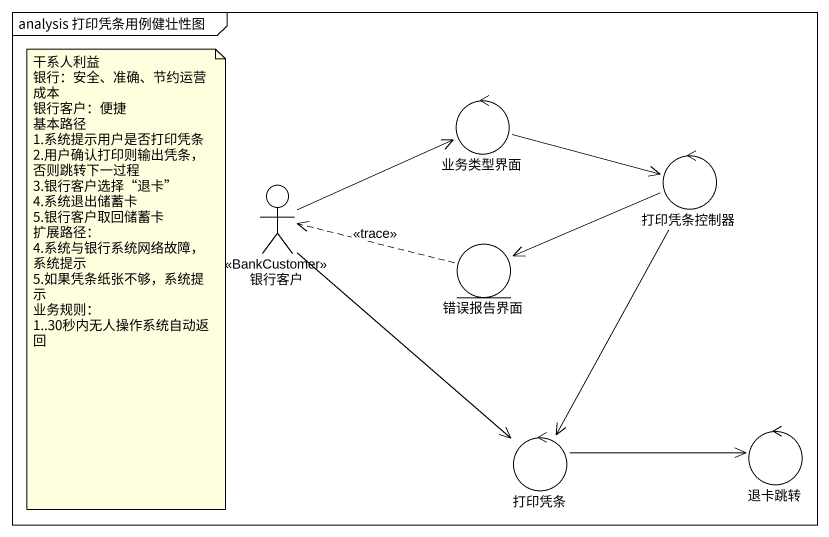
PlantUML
@startuml
mainframe analysis 打印凭条用例健壮性图
control 业务类型界面
control 打印凭条控制器
actor 银行客户 <<BankCustomer>>
entity 错误报告界面
control 打印凭条
control 退卡跳转
业务类型界面 -right-> 打印凭条控制器
打印凭条控制器 -left-> 错误报告界面
打印凭条控制器 --> 打印凭条
银行客户 -right-> 业务类型界面
银行客户 --> 打印凭条
错误报告界面 .left.> 银行客户 : <<trace>>
打印凭条 -right-> 退卡跳转
note as N1
  干系人利益
  银行：安全、准确、节约运营成本
  银行客户：便捷
  基本路径
  1.系统提示用户是否打印凭条
  2.用户确认打印则输出凭条，否则跳转下一过程
  3.银行客户选择“退卡”
  4.系统退出储蓄卡
  5.银行客户取回储蓄卡
  扩展路径：
  4.系统与银行系统网络故障，系统提示
  5.如果凭条纸张不够，系统提示
  业务规则：
  1..30秒内无人操作系统自动返回
end note
@enduml
